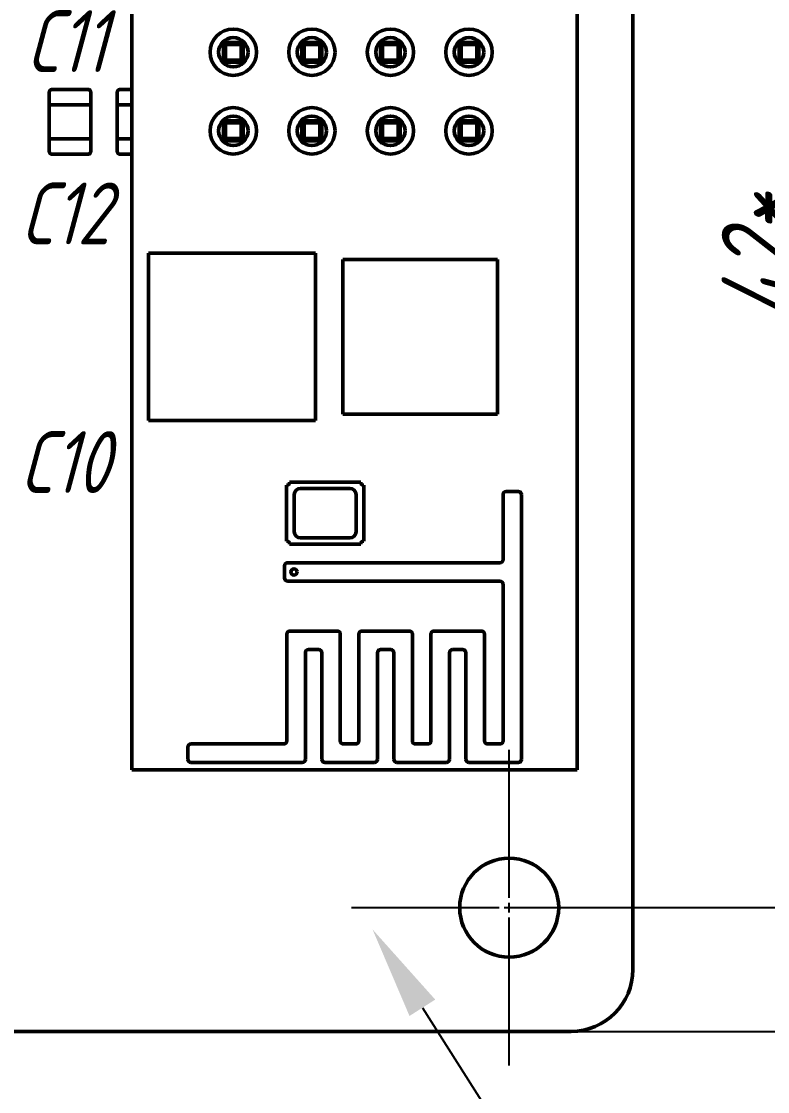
# Model space of a CAD drawing. Header units: millimetres. Extents: x 2803 to 446186229, y 1206 to 1506.
# Drawn here: x 3121.79 to 3145.91, y 1401.03 to 1435.62 of the extents above; entities that cross this region are included whole.
import ezdxf
from ezdxf import colors
from ezdxf.entities.mleader import LeaderData, LeaderLine
from ezdxf.math import Vec2, Vec3

# ---------------------------------------------------------------- set-up
doc = ezdxf.new("R2010")
doc.units = ezdxf.units.MM
doc.linetypes.add('CENTER2', pattern=[28.575, 19.05, -3.175, 3.175, -3.175])
doc.layers.add('Tonk', color=7, linetype='Continuous', lineweight=25)
doc.layers.add('Visible (ANSI)', color=7, linetype='Continuous', lineweight=50)
doc.styles.get("Standard").update_dxf_attribs({"font": '', "width": 0.8, "oblique": 15})
doc.styles.get('Standard').set_extended_font_data('GOST type B')
doc.dimstyles.new('ISO-25', dxfattribs={"dimtxt": 2.5, "dimasz": 2.5, "dimexe": 1.25, "dimexo": 0, "dimtad": 1, "dimtxsty": 'Standard', "dimcen": 2.5, "dimadec": 0, "dimazin": 0, "dimtfac": 1, "dimtmove": 0, "dimatfit": 3, "dimfxl": 1, "dimarcsym": 0})

# ---------------------------------------------------------------- blocks, each defined once
blk = doc.blocks.new('*U56')
at = {"layer": 'Tonk', "color": 0, "linetype": 'CENTER2', "transparency": 16777216}
for p, q in [((0, 0.32), (0, 5.1)), ((-5.1, 0), (-0.32, 0)), ((0.32, 0), (5.1, 0)), ((0, -5.1), (0, -0.32))]:
    blk.add_line(p, q, dxfattribs=at)
at = {"layer": 'Tonk', "color": 0, "linetype": 'Continuous', "transparency": 16777216}
for p, q in [((-0.16, 0), (0.16, 0)), ((0, -0.16), (0, 0.16))]:
    blk.add_line(p, q, dxfattribs=at)
blk = doc.blocks.new('*D63')
at = {"layer": 'Tonk', "color": 0, "lineweight": -2, "transparency": 16777216}
for p, q in [((3137.558, 1448.972), (3148.807, 1448.972)), ((3147.557, 1446.472), (3147.557, 1409.474)), ((3137.558, 1406.974), (3148.807, 1406.974))]:
    blk.add_line(p, q, dxfattribs=at)
at = {"layer": 'Tonk', "color": 0, "transparency": 16777216}
for points in [[(3147.14, 1446.472), (3147.973, 1446.472), (3147.557, 1448.972)], [(3147.14, 1409.474), (3147.973, 1409.474), (3147.557, 1406.974)]]:
    blk.add_solid(points, dxfattribs=at)
at = {"layer": 'Tonk', "color": 0, "transparency": 16777216, "insert": (3145.682, 1427.973), "char_height": 2.5, "attachment_point": 5, "rotation": 90}
blk.add_mtext('42*', dxfattribs=at)
blk = doc.blocks.new('*D64')
at = {"layer": 'Tonk', "color": 0, "lineweight": -2, "transparency": 16777216}
for p, q in [((3069.831, 1425.073), (3069.831, 1465.476)), ((3141.557, 1450.972), (3141.557, 1465.476)), ((3072.331, 1464.226), (3139.057, 1464.226))]:
    blk.add_line(p, q, dxfattribs=at)
at = {"layer": 'Tonk', "color": 0, "transparency": 16777216}
for points in [[(3072.331, 1464.643), (3072.331, 1463.81), (3069.831, 1464.226)], [(3139.057, 1464.643), (3139.057, 1463.81), (3141.557, 1464.226)]]:
    blk.add_solid(points, dxfattribs=at)
at = {"layer": 'Tonk', "color": 0, "transparency": 16777216, "insert": (3105.694, 1466.349), "char_height": 2.5, "attachment_point": 5}
blk.add_mtext('71,73*', dxfattribs=at)
blk = doc.blocks.new('*D65')
at = {"layer": 'Tonk', "color": 0, "lineweight": -2, "transparency": 16777216}
for p, q in [((3139.558, 1452.972), (3155.166, 1452.972)), ((3153.916, 1450.472), (3153.916, 1405.475)), ((3139.558, 1402.975), (3155.166, 1402.975))]:
    blk.add_line(p, q, dxfattribs=at)
at = {"layer": 'Tonk', "color": 0, "transparency": 16777216}
for points in [[(3153.499, 1450.472), (3154.333, 1450.472), (3153.916, 1452.972)], [(3153.499, 1405.475), (3154.333, 1405.475), (3153.916, 1402.975)]]:
    blk.add_solid(points, dxfattribs=at)
at = {"layer": 'Tonk', "color": 0, "transparency": 16777216, "insert": (3152.041, 1427.973), "char_height": 2.5, "attachment_point": 5, "rotation": 90}
blk.add_mtext('50*', dxfattribs=at)

msp = doc.modelspace()

# ---------------------------------------------------------------- linework, layer by layer
at = {"layer": 'Visible (ANSI)'}
for p, q in [((3141.557, 1450.972), (3141.557, 1404.974)), ((3125.358, 1436.123), (3125.358, 1411.424)), ((3139.758, 1411.424), (3139.758, 1436.123)), ((3128.318, 1434.303), (3128.318, 1434.943)), ((3128.318, 1434.943), (3128.958, 1434.943)), ((3128.318, 1434.943), (3128.385, 1434.876)), ((3128.958, 1434.943), (3128.891, 1434.876)), ((3128.958, 1434.943), (3128.958, 1434.303)), ((3130.858, 1434.303), (3130.858, 1434.943)), ((3130.858, 1434.943), (3131.498, 1434.943)), ((3130.858, 1434.943), (3130.925, 1434.876)), ((3131.498, 1434.943), (3131.431, 1434.876)), ((3131.498, 1434.943), (3131.498, 1434.303)), ((3133.398, 1434.303), (3133.398, 1434.943)), ((3133.398, 1434.943), (3134.038, 1434.943)), ((3133.398, 1434.943), (3133.465, 1434.876)), ((3134.038, 1434.943), (3133.971, 1434.876)), ((3134.038, 1434.943), (3134.038, 1434.303)), ((3135.938, 1434.303), (3135.938, 1434.943)), ((3135.938, 1434.943), (3136.578, 1434.943)), ((3135.938, 1434.943), (3136.005, 1434.876)), ((3136.578, 1434.943), (3136.511, 1434.876)), ((3136.578, 1434.943), (3136.578, 1434.303)), ((3128.891, 1434.876), (3128.385, 1434.876)), ((3128.385, 1434.876), (3128.385, 1434.37)), ((3128.891, 1434.37), (3128.891, 1434.876)), ((3131.431, 1434.876), (3130.925, 1434.876)), ((3130.925, 1434.876), (3130.925, 1434.37)), ((3131.431, 1434.37), (3131.431, 1434.876)), ((3133.971, 1434.876), (3133.465, 1434.876)), ((3133.465, 1434.876), (3133.465, 1434.37)), ((3133.971, 1434.37), (3133.971, 1434.876)), ((3136.511, 1434.876), (3136.005, 1434.876)), ((3136.005, 1434.876), (3136.005, 1434.37)), ((3136.511, 1434.37), (3136.511, 1434.876)), ((3128.385, 1434.37), (3128.318, 1434.303)), ((3128.958, 1434.303), (3128.318, 1434.303)), ((3128.385, 1434.37), (3128.891, 1434.37)), ((3128.891, 1434.37), (3128.958, 1434.303)), ((3130.925, 1434.37), (3130.858, 1434.303)), ((3131.498, 1434.303), (3130.858, 1434.303)), ((3130.925, 1434.37), (3131.431, 1434.37)), ((3131.431, 1434.37), (3131.498, 1434.303)), ((3133.465, 1434.37), (3133.398, 1434.303)), ((3134.038, 1434.303), (3133.398, 1434.303)), ((3133.465, 1434.37), (3133.971, 1434.37)), ((3133.971, 1434.37), (3134.038, 1434.303)), ((3136.005, 1434.37), (3135.938, 1434.303)), ((3136.578, 1434.303), (3135.938, 1434.303)), ((3136.005, 1434.37), (3136.511, 1434.37)), ((3136.511, 1434.37), (3136.578, 1434.303)), ((3122.684, 1433.323), (3122.684, 1432.923)), ((3123.933, 1433.423), (3122.783, 1433.423)), ((3124.033, 1432.923), (3124.033, 1433.323)), ((3124.883, 1433.323), (3124.883, 1432.923)), ((3125.358, 1433.423), (3124.983, 1433.423)), ((3122.684, 1432.923), (3122.783, 1432.923)), ((3122.684, 1432.923), (3122.684, 1431.823)), ((3122.783, 1432.923), (3122.684, 1432.923)), ((3122.783, 1432.923), (3123.933, 1432.923)), ((3123.933, 1432.923), (3122.783, 1432.923)), ((3123.933, 1432.923), (3124.033, 1432.923)), ((3124.033, 1432.923), (3123.933, 1432.923)), ((3124.033, 1431.823), (3124.033, 1432.923)), ((3124.883, 1432.923), (3124.983, 1432.923)), ((3124.883, 1432.923), (3124.883, 1431.823)), ((3124.983, 1432.923), (3124.883, 1432.923)), ((3124.983, 1432.923), (3125.358, 1432.923)), ((3125.358, 1432.923), (3124.983, 1432.923)), ((3128.318, 1431.763), (3128.318, 1432.403)), ((3128.318, 1432.403), (3128.958, 1432.403)), ((3128.318, 1432.403), (3128.385, 1432.336)), ((3128.891, 1432.336), (3128.385, 1432.336)), ((3128.385, 1432.336), (3128.385, 1431.83)), ((3128.958, 1432.403), (3128.891, 1432.336)), ((3128.891, 1431.83), (3128.891, 1432.336)), ((3128.958, 1432.403), (3128.958, 1431.763)), ((3130.858, 1431.763), (3130.858, 1432.403)), ((3130.858, 1432.403), (3131.498, 1432.403)), ((3130.858, 1432.403), (3130.925, 1432.336)), ((3131.431, 1432.336), (3130.925, 1432.336)), ((3130.925, 1432.336), (3130.925, 1431.83)), ((3131.498, 1432.403), (3131.431, 1432.336)), ((3131.431, 1431.83), (3131.431, 1432.336)), ((3131.498, 1432.403), (3131.498, 1431.763)), ((3133.398, 1431.763), (3133.398, 1432.403)), ((3133.398, 1432.403), (3134.038, 1432.403)), ((3133.398, 1432.403), (3133.465, 1432.336)), ((3133.971, 1432.336), (3133.465, 1432.336)), ((3133.465, 1432.336), (3133.465, 1431.83)), ((3134.038, 1432.403), (3133.971, 1432.336)), ((3133.971, 1431.83), (3133.971, 1432.336)), ((3134.038, 1432.403), (3134.038, 1431.763)), ((3135.938, 1431.763), (3135.938, 1432.403)), ((3135.938, 1432.403), (3136.578, 1432.403)), ((3135.938, 1432.403), (3136.005, 1432.336)), ((3136.511, 1432.336), (3136.005, 1432.336)), ((3136.005, 1432.336), (3136.005, 1431.83)), ((3136.578, 1432.403), (3136.511, 1432.336)), ((3136.511, 1431.83), (3136.511, 1432.336)), ((3136.578, 1432.403), (3136.578, 1431.763)), ((3122.684, 1431.823), (3122.783, 1431.823)), ((3122.684, 1431.823), (3122.684, 1431.423)), ((3122.783, 1431.823), (3122.684, 1431.823)), ((3122.783, 1431.823), (3123.933, 1431.823)), ((3123.933, 1431.823), (3122.783, 1431.823)), ((3123.933, 1431.823), (3124.033, 1431.823)), ((3124.033, 1431.823), (3123.933, 1431.823)), ((3124.033, 1431.423), (3124.033, 1431.823)), ((3124.883, 1431.823), (3124.983, 1431.823)), ((3124.883, 1431.823), (3124.883, 1431.423)), ((3124.983, 1431.823), (3124.883, 1431.823)), ((3124.983, 1431.823), (3125.358, 1431.823)), ((3125.358, 1431.823), (3124.983, 1431.823)), ((3128.385, 1431.83), (3128.318, 1431.763)), ((3128.385, 1431.83), (3128.891, 1431.83)), ((3128.891, 1431.83), (3128.958, 1431.763)), ((3130.925, 1431.83), (3130.858, 1431.763)), ((3130.925, 1431.83), (3131.431, 1431.83)), ((3131.431, 1431.83), (3131.498, 1431.763)), ((3133.465, 1431.83), (3133.398, 1431.763)), ((3133.465, 1431.83), (3133.971, 1431.83)), ((3133.971, 1431.83), (3134.038, 1431.763)), ((3136.005, 1431.83), (3135.938, 1431.763)), ((3136.005, 1431.83), (3136.511, 1431.83)), ((3136.511, 1431.83), (3136.578, 1431.763)), ((3128.958, 1431.763), (3128.318, 1431.763)), ((3131.498, 1431.763), (3130.858, 1431.763)), ((3134.038, 1431.763), (3133.398, 1431.763)), ((3136.578, 1431.763), (3135.938, 1431.763)), ((3122.783, 1431.323), (3123.933, 1431.323)), ((3124.983, 1431.323), (3125.358, 1431.323)), ((3131.298, 1428.123), (3125.898, 1428.123)), ((3125.898, 1428.123), (3125.898, 1422.724)), ((3131.298, 1422.724), (3131.298, 1428.123)), ((3132.178, 1427.923), (3132.178, 1422.924)), ((3137.178, 1427.923), (3132.178, 1427.923)), ((3137.178, 1422.924), (3137.178, 1427.923)), ((3132.178, 1422.924), (3137.178, 1422.924)), ((3125.898, 1422.724), (3131.298, 1422.724)), ((3132.758, 1420.724), (3130.458, 1420.724)), ((3130.358, 1420.624), (3130.358, 1418.824)), ((3130.808, 1420.524), (3132.408, 1420.524)), ((3132.858, 1418.824), (3132.858, 1420.624)), ((3137.858, 1420.424), (3137.458, 1420.424)), ((3130.608, 1419.124), (3130.608, 1420.324)), ((3132.608, 1420.324), (3132.608, 1419.124)), ((3137.358, 1420.324), (3137.358, 1418.224)), ((3137.958, 1411.764), (3137.958, 1420.324)), ((3130.458, 1418.724), (3132.758, 1418.724)), ((3132.408, 1418.924), (3130.808, 1418.924)), ((3130.298, 1418.024), (3130.298, 1417.624)), ((3137.258, 1418.124), (3130.398, 1418.124)), ((3130.398, 1417.524), (3137.258, 1417.524)), ((3137.358, 1417.424), (3137.358, 1412.364)), ((3131.998, 1415.914), (3130.468, 1415.914)), ((3134.328, 1415.914), (3132.798, 1415.914)), ((3136.658, 1415.914), (3135.128, 1415.914)), ((3130.368, 1415.814), (3130.368, 1412.364)), ((3132.098, 1412.364), (3132.098, 1415.814)), ((3132.698, 1415.814), (3132.698, 1412.364)), ((3134.428, 1412.364), (3134.428, 1415.814)), ((3135.028, 1415.814), (3135.028, 1412.364)), ((3136.758, 1412.364), (3136.758, 1415.814)), ((3130.968, 1411.764), (3130.968, 1415.214)), ((3131.068, 1415.314), (3131.398, 1415.314)), ((3131.498, 1415.214), (3131.498, 1411.764)), ((3133.298, 1411.764), (3133.298, 1415.214)), ((3133.398, 1415.314), (3133.728, 1415.314)), ((3133.828, 1415.214), (3133.828, 1411.764)), ((3135.628, 1411.764), (3135.628, 1415.214)), ((3135.728, 1415.314), (3136.058, 1415.314)), ((3136.158, 1415.214), (3136.158, 1411.764)), ((3127.168, 1412.164), (3127.168, 1411.764)), ((3130.268, 1412.264), (3127.268, 1412.264)), ((3132.598, 1412.264), (3132.198, 1412.264)), ((3134.928, 1412.264), (3134.528, 1412.264)), ((3137.258, 1412.264), (3136.858, 1412.264)), ((3125.358, 1411.424), (3139.758, 1411.424)), ((3127.268, 1411.664), (3130.868, 1411.664)), ((3131.598, 1411.664), (3133.198, 1411.664)), ((3133.928, 1411.664), (3135.528, 1411.664)), ((3136.258, 1411.664), (3137.858, 1411.664)), ((3139.558, 1402.975), (3081.561, 1402.975))]:
    msp.add_line(p, q, dxfattribs=at)
for centre, radius in [((3128.638, 1434.623), 0.75), ((3128.638, 1434.623), 0.75), ((3131.178, 1434.623), 0.75), ((3131.178, 1434.623), 0.75), ((3133.718, 1434.623), 0.75), ((3133.718, 1434.623), 0.75), ((3136.258, 1434.623), 0.75), ((3136.258, 1434.623), 0.75), ((3128.638, 1434.623), 0.475), ((3131.178, 1434.623), 0.475), ((3133.718, 1434.623), 0.475), ((3136.258, 1434.623), 0.475), ((3128.638, 1432.083), 0.75), ((3128.638, 1432.083), 0.75), ((3131.178, 1432.083), 0.75), ((3131.178, 1432.083), 0.75), ((3133.718, 1432.083), 0.75), ((3133.718, 1432.083), 0.75), ((3136.258, 1432.083), 0.75), ((3136.258, 1432.083), 0.75), ((3128.638, 1432.083), 0.475), ((3131.178, 1432.083), 0.475), ((3133.718, 1432.083), 0.475), ((3136.258, 1432.083), 0.475), ((3130.598, 1417.824), 0.1), ((3137.558, 1406.974), 1.6)]:
    msp.add_circle(centre, radius, dxfattribs=at)
for centre, radius, start, end in [((3122.783, 1433.323), 0.1, 90, 180), ((3123.933, 1433.323), 0.1, 0, 90), ((3124.983, 1433.323), 0.1, 90, 180), ((3122.783, 1431.423), 0.1, 180, 270), ((3123.933, 1431.423), 0.1, 270, 0), ((3124.983, 1431.423), 0.1, 180, 270), ((3130.358, 1420.724), 0.1, 270, 0), ((3132.858, 1420.724), 0.1, 180, 270), ((3130.808, 1420.324), 0.2, 90, 180), ((3132.408, 1420.324), 0.2, 0, 90), ((3137.458, 1420.324), 0.1, 90, 180), ((3137.858, 1420.324), 0.1, 0, 90), ((3130.808, 1419.124), 0.2, 180, 270), ((3132.408, 1419.124), 0.2, 270, 0), ((3130.358, 1418.724), 0.1, 0, 90), ((3132.858, 1418.724), 0.1, 90, 180), ((3130.398, 1418.024), 0.1, 90, 180), ((3137.258, 1418.224), 0.1, 270, 0), ((3130.398, 1417.624), 0.1, 180, 270), ((3137.258, 1417.424), 0.1, 0, 90), ((3130.468, 1415.814), 0.1, 90, 180), ((3131.998, 1415.814), 0.1, 0, 90), ((3132.798, 1415.814), 0.1, 90, 180), ((3134.328, 1415.814), 0.1, 0, 90), ((3135.128, 1415.814), 0.1, 90, 180), ((3136.658, 1415.814), 0.1, 0, 90), ((3131.068, 1415.214), 0.1, 90, 180), ((3131.398, 1415.214), 0.1, 0, 90), ((3133.398, 1415.214), 0.1, 90, 180), ((3133.728, 1415.214), 0.1, 0, 90), ((3135.728, 1415.214), 0.1, 90, 180), ((3136.058, 1415.214), 0.1, 0, 90), ((3127.268, 1412.164), 0.1, 90, 180), ((3130.268, 1412.364), 0.1, 270, 0), ((3132.198, 1412.364), 0.1, 180, 270), ((3132.598, 1412.364), 0.1, 270, 0), ((3134.528, 1412.364), 0.1, 180, 270), ((3134.928, 1412.364), 0.1, 270, 0), ((3136.858, 1412.364), 0.1, 180, 270), ((3137.258, 1412.364), 0.1, 270, 0), ((3127.268, 1411.764), 0.1, 180, 270), ((3130.868, 1411.764), 0.1, 270, 0), ((3131.598, 1411.764), 0.1, 180, 270), ((3133.198, 1411.764), 0.1, 270, 0), ((3133.928, 1411.764), 0.1, 180, 270), ((3135.528, 1411.764), 0.1, 270, 0), ((3136.258, 1411.764), 0.1, 180, 270), ((3137.858, 1411.764), 0.1, 270, 0), ((3139.557, 1404.975), 2.001, 270.0207, 359.9793)]:
    msp.add_arc(centre, radius, start, end, dxfattribs=at)

# ---------------------------------------------------------------- block references
at = {"layer": 'Tonk', "linetype": 'CENTER2'}
msp.add_blockref('*U56', (3137.558, 1406.974), dxfattribs=at)

# ---------------------------------------------------------------- texts
at = {"layer": 'Tonk', "char_height": 2, "attachment_point": 1}
for s, insert in [('C11', (3121.913, 1435.98)), ('C12', (3121.731, 1430.412)), ('C10', (3121.707, 1422.375))]:
    msp.add_mtext_dynamic_manual_height_columns(s, width=6.41285, gutter_width=20, heights=[0], dxfattribs=dict(at, insert=insert))

# ---------------------------------------------------------------- dimensions: what is measured, and where the dimension line sits
at = {"layer": 'Tonk'}
dim = msp.add_linear_dim(base=(3141.557, 1464.226), p1=(3069.831, 1425.073), p2=(3141.557, 1450.972), text='<>*', dimstyle='ISO-25', dxfattribs=at)
dim.commit()
dim.dimension.update_dxf_attribs({"geometry": '*D64', "text_midpoint": (3105.694, 1466.349)})
for base, p1, p2, picture, middle in [((3153.916, 1402.975), (3139.558, 1452.972), (3139.558, 1402.975), '*D65', (3152.041, 1427.973)), ((3147.557, 1406.974), (3137.558, 1448.972), (3137.558, 1406.974), '*D63', (3145.682, 1427.973))]:
    dim = msp.add_linear_dim(base=base, p1=p1, p2=p2, angle=90, text='<>*', dimstyle='ISO-25', dxfattribs=at)
    dim.commit()
    dim.dimension.update_dxf_attribs({"geometry": picture, "text_midpoint": middle})

# ---------------------------------------------------------------- leaders
ml = msp.add_multileader_mtext('Standard', dxfattribs=at)
ml.set_content('1', color=256)
ml.set_leader_properties()
ml.build(insert=Vec2(0, 0))
ml.multileader.update_dxf_attribs({"text_left_attachment_type": 6, "text_right_attachment_type": 6, "dogleg_length": 0.36, "arrow_head_size": 3})
ctx = ml.context
ctx.base_point, ctx.char_height, ctx.arrow_head_size, ctx.landing_gap_size, ctx.plane_origin = Vec3(3148.482, 1382.712), 5, 3, 0.1, Vec3(3133.141, 1406.268)
ctx.left_attachment, ctx.right_attachment = 6, 6
notes = []
notes.append((ctx, [(0, (1, 1, 0), (3148.122, 1382.712), (1, 0), 0.36, [(0, [(3133.141, 1406.268)], 0, [])])]))
ctx.mtext.insert, ctx.mtext.flow_direction = Vec3(3148.582, 1388.712), 5
for ctx, leaders in notes:
    for number, flags, end, landing, length, lines in leaders:
        leader = LeaderData()
        leader.index, (leader.has_last_leader_line, leader.has_dogleg_vector, leader.attachment_direction) = number, flags
        leader.last_leader_point, leader.dogleg_vector, leader.dogleg_length = Vec3(end), Vec3(landing), length
        for number, points, colour, breaks in lines:
            line = LeaderLine()
            line.index, line.vertices, line.color, line.breaks = number, Vec3.list(points), colors.encode_raw_color(colour), breaks
            leader.lines.append(line)
        ctx.leaders.append(leader)

doc.saveas('drawing.dxf')
